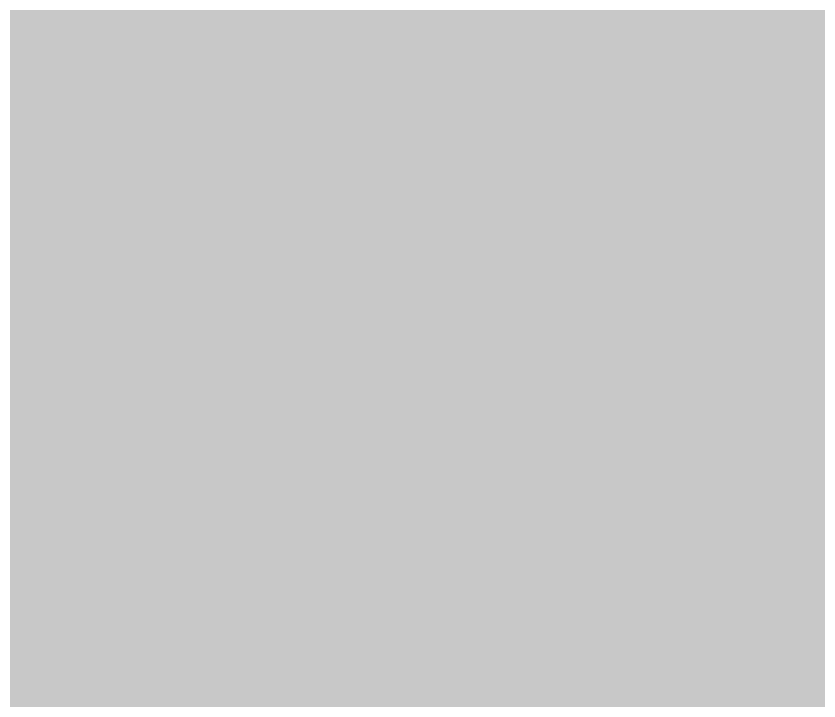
# Model space of a CAD drawing. Header units: millimetres. Extents: x -11 to 223, y -88 to 3.
# Drawn here: x 24.64982 to 24.6904, y -20.5136 to -20.47896 of the extents above; entities that cross this region are included whole.
import ezdxf

# ---------------------------------------------------------------- set-up
doc = ezdxf.new("R2010")
doc.units = ezdxf.units.MM
doc.header["$MEASUREMENT"] = 0
for name, color, linetype, true_color in [('Bottom-Layer', 7, 'Continuous', 0x0000ff), ('Component-Shape-Layer', 7, 'Continuous', 0x00cccc), ('Top-Layer', 7, 'Continuous', 0xff0000), ('Top-Silkscreen-Layer', 7, 'Continuous', 0xffcc00)]:
    doc.layers.add(name, color=color, linetype=linetype, true_color=true_color)

msp = doc.modelspace()

# ---------------------------------------------------------------- hatches: boundary and pattern name
at = {"layer": 'Bottom-Layer'}
msp.add_hatch(color=256, dxfattribs=at).paths.add_polyline_path([(-10.335281, 1.978664), (-0.38039, 1.978664), (-0.84578, 1.726733), (-1.195487, 1.329541), (-1.386452, 0.835994), (-1.395162, 0.306862), (-1.220545, -0.192703), (-0.884101, -0.60119), (-0.427256, -0.868302), (0.093739, -0.961151), (1.793739, -0.961151), (2.314734, -0.868302), (2.771579, -0.60119), (3.108023, -0.192703), (3.28264, 0.306862), (3.27393, 0.835994), (3.082964, 1.329541), (2.733257, 1.726733), (2.267868, 1.978664), (222.628905, 1.978664), (222.628905, -87.475235), (-10.335281, -87.475235)])
at = {"layer": 'Top-Layer'}
msp.add_hatch(color=256, dxfattribs=at).paths.add_polyline_path([(-10.335281, 1.978664), (-0.38039, 1.978664), (-0.84578, 1.726733), (-1.195487, 1.329541), (-1.386452, 0.835994), (-1.395162, 0.306862), (-1.220545, -0.192703), (-0.884101, -0.60119), (-0.427256, -0.868302), (0.093739, -0.961151), (1.793739, -0.961151), (2.314734, -0.868302), (2.771579, -0.60119), (3.108023, -0.192703), (3.28264, 0.306862), (3.27393, 0.835994), (3.082964, 1.329541), (2.733257, 1.726733), (2.267868, 1.978664), (222.628905, 1.978664), (222.628905, -87.475235), (-10.335281, -87.475235)])
at = {"layer": 'Top-Silkscreen-Layer'}
msp.add_hatch(color=256, dxfattribs=at).paths.add_polyline_path([(24.685052, -20.181239), (24.380252, -20.181239), (24.380252, -20.687439), (24.685052, -20.687439)])
msp.add_hatch(color=256, dxfattribs=at).paths.add_polyline_path([(24.685052, -20.181239), (24.380252, -20.181239), (24.380252, -20.687439), (24.685052, -20.687439)])

# ---------------------------------------------------------------- linework, layer by layer
at = {"layer": 'Component-Shape-Layer', "const_width": 0.0508}
msp.add_lwpolyline([(24.685052, -20.535039), (27.385052, -20.535039), (27.385052, -18.835039), (24.685052, -18.835039)], close=True, dxfattribs=at)
msp.add_lwpolyline([(24.685052, -20.535039), (27.385052, -20.535039), (27.385052, -18.835039), (24.685052, -18.835039)], close=True, dxfattribs=at)
at = {"layer": 'Top-Layer', "const_width": 0.0508}
msp.add_lwpolyline([(7.181902, -18.519177), (10.54327, -18.519177), (15.531985, -23.507893), (15.689376, -23.613058), (15.875032, -23.649987), (20.900178, -23.649987), (21.085833, -23.613058), (21.243224, -23.507893), (24.287934, -20.463183), (24.834989, -20.463183), (25.014059, -20.415201), (25.145148, -20.284112), (25.193129, -20.105042), (25.193129, -19.557988), (26.46054, -18.290577), (29.517107, -18.290577), (33.794622, -22.568091)], dxfattribs=at)
at = {"layer": 'Top-Silkscreen-Layer', "const_width": 0.00508}
msp.add_lwpolyline([(24.685052, -20.181239), (24.380252, -20.181239), (24.380252, -20.687439), (24.685052, -20.687439)], close=True, dxfattribs=at)
msp.add_lwpolyline([(24.685052, -20.181239), (24.380252, -20.181239), (24.380252, -20.687439), (24.685052, -20.687439)], close=True, dxfattribs=at)

doc.saveas('drawing.dxf')
